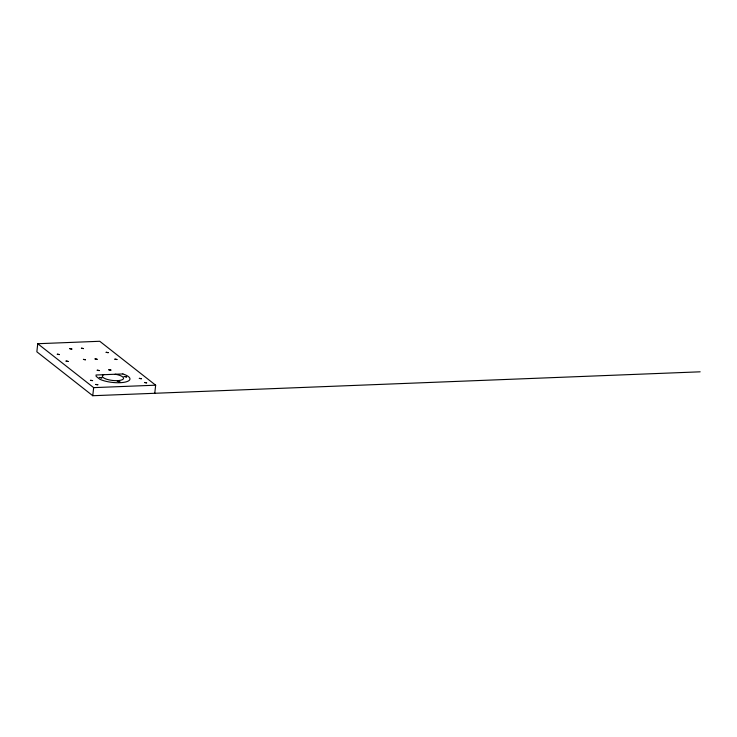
<?xml version="1.0" encoding="UTF-8"?>
<svg xmlns="http://www.w3.org/2000/svg" width="737" height="737" viewBox="0 0 737 737"><rect width="100%" height="100%" fill="white"/><g stroke="black" fill="none" stroke-linecap="round" stroke-linejoin="round"><path stroke-width="1.11" d="M154.761 393.282L155.654 385.193L99.753 341.277L37.744 343.718L36.85 351.807L92.761 395.723L700.15 371.817M92.761 395.723L93.654 387.634L37.744 343.718M103.724 374.7L102.784 375.244A10.687 3.27 6.3 0 0 109.831 380.043A10.687 3.27 6.3 0 0 123.107 379.196A10.687 3.27 6.3 0 0 116.059 374.387L115.147 374.249M93.654 387.634L155.654 385.193M90.458 380.347L92.567 380.596L90.458 380.347M108.818 369.808L110.909 370.085L108.818 369.808M95.718 384.447L97.809 384.732L95.718 384.447M57.311 354.221L59.365 354.571L57.311 354.221M69.803 348.684L71.848 349.043L69.803 348.684M66.054 361.084L68.099 361.434L66.054 361.084M81.429 348.223L83.474 348.583L81.429 348.223M83.428 359.389L85.483 359.748L83.428 359.389M95.055 358.928L97.109 359.288L95.055 358.928M106.146 352.295L108.192 352.655L106.146 352.295M97.229 370.232L99.283 370.582L97.229 370.232M99.357 377.445L101.817 377.869L99.357 377.445M114.88 359.159L116.934 359.518L114.88 359.159M117.349 381.351L119.809 381.775L117.349 381.351M124.157 376.469L126.617 376.893L124.157 376.469M139.339 378.376L141.393 378.726L139.339 378.376M144.581 382.494L146.635 382.844L144.581 382.494M122.876 373.945L96.031 375.004L96.169 376.386L99.781 379.233A17.098 5.223 6.3 0 0 125.336 382.061A17.098 5.223 6.3 0 0 122.876 373.945"/></g></svg>
